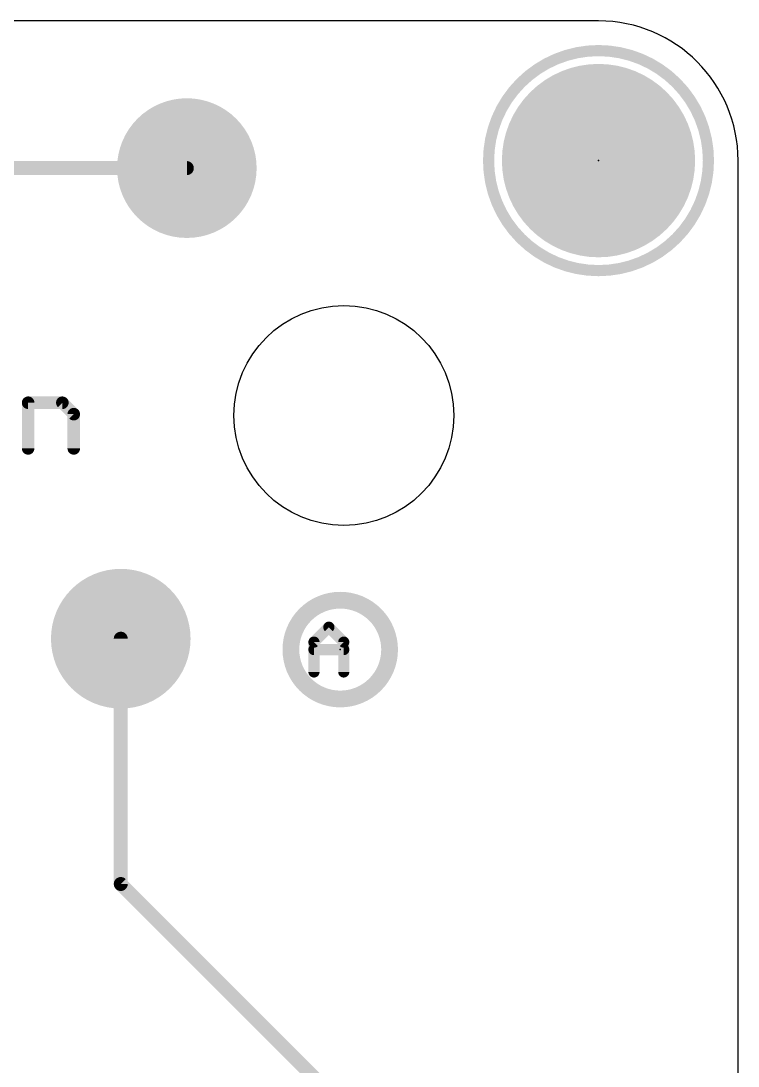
# Model space of a CAD drawing. Extents: x -17.9 to 17.9, y -20.3 to 17.9.
# Drawn here: x 4.73 to 17.78, y -1.22 to 17.78 of the extents above; entities that cross this region are included whole.
import ezdxf

# ---------------------------------------------------------------- set-up
doc = ezdxf.new("R2010")
doc.units = 0
for name, color, linetype in [('16', 132, 'CONTINUOUS'), ('17', 110, 'CONTINUOUS'), ('20', 53, 'CONTINUOUS'), ('21', 40, 'CONTINUOUS'), ('23', 53, 'CONTINUOUS')]:
    doc.layers.add(name, color=color, linetype=linetype)

# ---------------------------------------------------------------- blocks, each defined once
blk = doc.blocks.new('ROUNDP')
at = {"const_width": 0.5}
blk.add_lwpolyline([(0, -0.25, 1), (0, 0.25, 1), (0, -0.25)], format="xyb", dxfattribs=at)

msp = doc.modelspace()

# ---------------------------------------------------------------- linework, layer by layer
at = {"layer": '16', "const_width": 0.254}
for points in [[(3.4319, 15.1038), (7.7499, 15.1038)], [(6.5478, 2.0882), (6.5478, 6.5478)], [(13.208, -4.572), (6.5478, 2.0882)]]:
    msp.add_lwpolyline(points, dxfattribs=at)
at = {"layer": '16', "const_width": 0.127}
for points in [[(7.7499, 15.0403, 1), (7.7499, 15.1673)], [(6.6113, 6.5478, 1), (6.4843, 6.5478)], [(6.5927, 2.1331, 1), (6.5029, 2.0433)], [(6.4843, 2.0882, 1), (6.6113, 2.0882)]]:
    msp.add_lwpolyline(points, format="xyb", dxfattribs=at)
at = {"layer": '20'}
for p, q in [((15.24, 17.78), (-15.24, 17.78)), ((17.78, -17.78), (17.78, 15.24))]:
    msp.add_line(p, q, dxfattribs=at)
msp.add_circle((10.6066, 10.6066), 2, dxfattribs=at)
msp.add_arc((15.24, 15.24), 2.54, 0, 90, dxfattribs=at)
at = {"layer": '21'}
for points, const_width in [([(15.24, 13.24, 1), (15.24, 17.24, 1), (15.24, 13.24)], 0.2032), ([(4.9192, 10.838, 1), (4.8049, 10.838)], 0.1143), ([(4.8621, 10.8952, 1), (4.8621, 10.7809)], 0.1143), ([(5.5253, 10.8785, 1), (5.4445, 10.7976)], 0.1143), ([(5.4849, 10.7809, 1), (5.4849, 10.8952)], 0.1143), ([(5.7496, 10.6304, 1), (5.6353, 10.6304)], 0.1143), ([(5.6521, 10.59, 1), (5.7329, 10.6708)], 0.1143), ([(4.8049, 10.0076, 1), (4.9192, 10.0076)], 0.1143), ([(5.6353, 10.0076, 1), (5.7496, 10.0076)], 0.1143), ([(10.541, 5.452, 1), (10.541, 7.248, 1), (10.541, 5.452)], 0.3048), ([(10.3698, 6.793, 1), (10.2979, 6.7212)], 0.1016), ([(10.3698, 6.7212, 1), (10.2979, 6.793)], 0.1016), ([(10.1135, 6.4859, 1), (10.0119, 6.4859)], 0.1016), ([(10.0268, 6.5218, 1), (10.0986, 6.45)], 0.1016), ([(10.6558, 6.4859, 1), (10.5542, 6.4859)], 0.1016), ([(10.5691, 6.45, 1), (10.6409, 6.5218)], 0.1016), ([(10.0627, 6.4011, 1), (10.0627, 6.2995)], 0.1016), ([(10.605, 6.2995, 1), (10.605, 6.4011)], 0.1016), ([(10.0119, 5.9436, 1), (10.1135, 5.9436)], 0.1016), ([(10.5542, 5.9436, 1), (10.6558, 5.9436)], 0.1016)]:
    msp.add_lwpolyline(points, format="xyb", dxfattribs=dict(at, const_width=const_width))
for points, const_width in [([(4.8621, 10.0076), (4.8621, 10.838)], 0.2286), ([(4.8621, 10.838), (5.4849, 10.838)], 0.2286), ([(5.4849, 10.838), (5.6925, 10.6304)], 0.2286), ([(5.6925, 10.6304), (5.6925, 10.0076)], 0.2286), ([(10.0627, 6.4859), (10.3338, 6.7571)], 0.2032), ([(10.3338, 6.7571), (10.605, 6.4859)], 0.2032), ([(10.0627, 5.9436), (10.0627, 6.4859)], 0.2032), ([(10.605, 6.4859), (10.605, 5.9436)], 0.2032), ([(10.0627, 6.3503), (10.605, 6.3503)], 0.2032)]:
    msp.add_lwpolyline(points, dxfattribs=dict(at, const_width=const_width))
at = {"layer": '23'}
for p in [(15.24, 15.24), (10.541, 6.35)]:
    msp.add_point(p, dxfattribs=at)

# ---------------------------------------------------------------- block references
at = {"layer": '17'}
for p, xscale, yscale, rotation in [((15.24, 15.24), 3.516, 3.516, 180), ((15.24, 15.24), 3.516, 3.516, 180), ((7.7499, 15.1038), 2.54, 2.54, 315), ((7.7499, 15.1038), 2.54, 2.54, 315), ((6.5478, 6.5478), 2.54, 2.54, 315), ((6.5478, 6.5478), 2.54, 2.54, 315)]:
    msp.add_blockref('ROUNDP', p, dxfattribs=dict(at, xscale=xscale, yscale=yscale, rotation=rotation))

doc.saveas('drawing.dxf')
